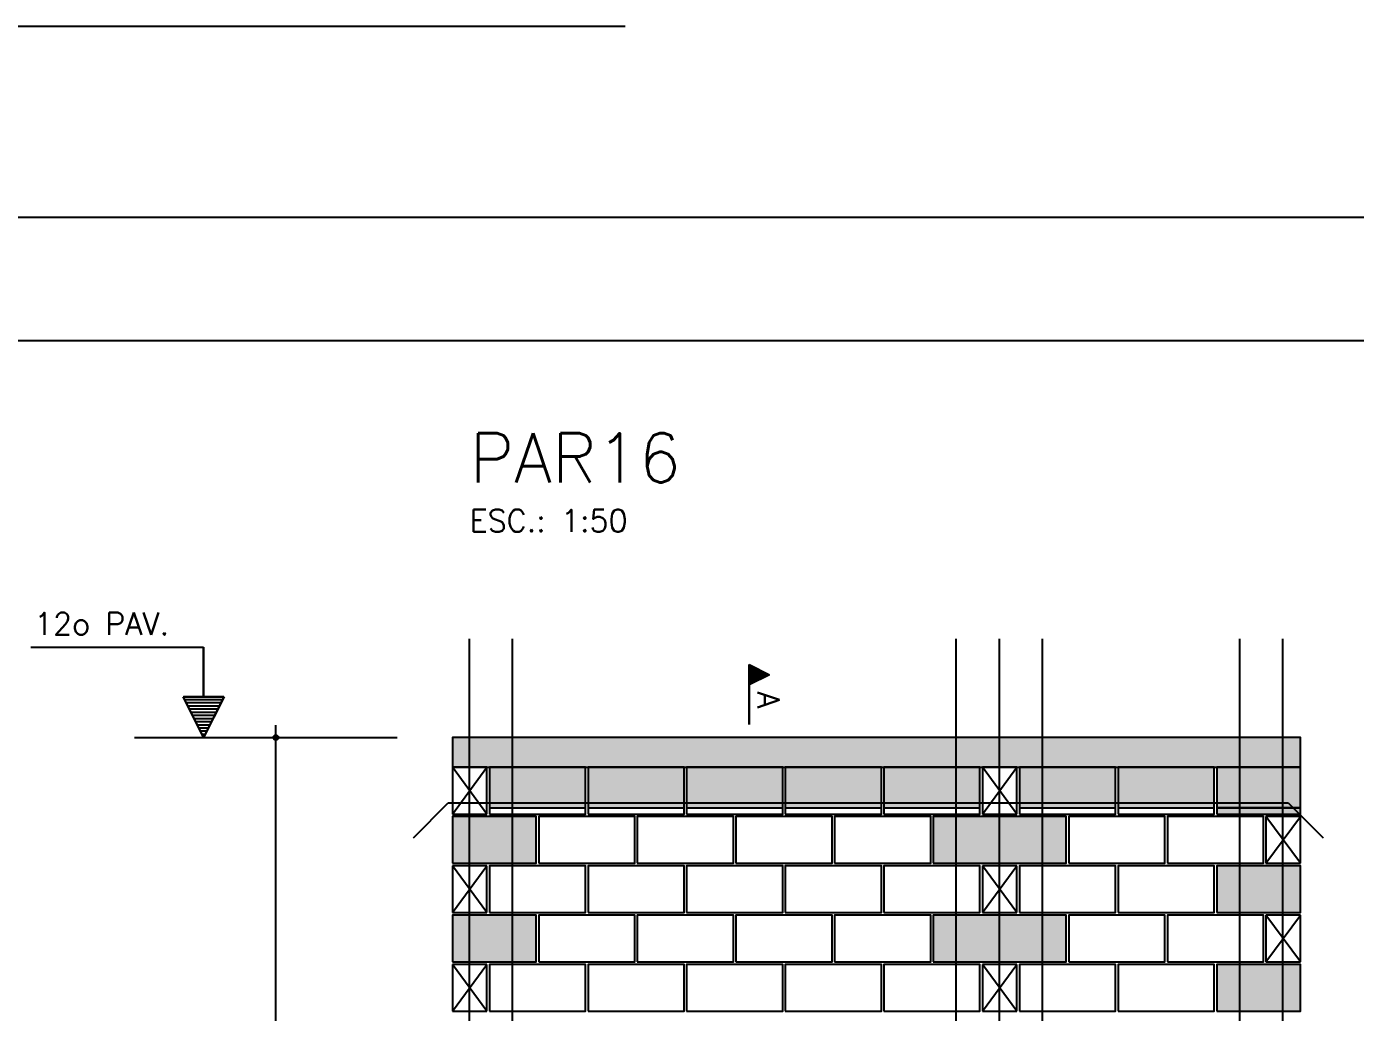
# Model space of a CAD drawing. Extents: x -2 to 121, y -2 to 61.
# Drawn here: x 3.49 to 14.27, y 52.95 to 60.95 of the extents above; entities that cross this region are included whole.
import ezdxf

# ---------------------------------------------------------------- set-up
doc = ezdxf.new("R2010")
doc.units = 0
doc.header["$MEASUREMENT"] = 0
doc.linetypes.add('HIDDEN', pattern=[0.375, 0.25, -0.125])
doc.layers.get('Defpoints').update_dxf_attribs({"linetype": 'CONTINUOUS'})
for name, color, linetype in [('ARQ_FOLHA', 7, 'CONTINUOUS'), ('PENA_01', 1, 'CONTINUOUS'), ('PENA_02', 2, 'CONTINUOUS'), ('PENA_03', 3, 'CONTINUOUS'), ('PENA_05', 5, 'CONTINUOUS'), ('PENA_06', 6, 'CONTINUOUS'), ('PENA_09', 254, 'CONTINUOUS'), ('PENA_11', 252, 'CONTINUOUS'), ('PENA_19', 240, 'CONTINUOUS'), ('PENA_21', 100, 'CONTINUOUS')]:
    doc.layers.add(name, color=color, linetype=linetype)
doc.styles.get("Standard").update_dxf_attribs({"font": 'ROMANS.SHX'})

msp = doc.modelspace()

# ---------------------------------------------------------------- linework, layer by layer
at = {"layer": 'ARQ_FOLHA', "color": 1}
for points in [[(0, -0.002497), (118.9, -0.002497), (118.9, 59.397503), (0, 59.397503)], [(2.5, 0.997503), (117.9, 0.997503), (117.9, 58.397503), (2.5, 58.397503)]]:
    msp.add_lwpolyline(points, close=True, dxfattribs=at)
at = {"layer": 'Defpoints', "color": 8, "linetype": 'HIDDEN', "ltscale": 100}
msp.add_lwpolyline([(-1.95, 60.947503), (-1.95, -1.552497), (120.85, -1.552497), (120.85, 60.947503)], close=True, dxfattribs=at)
at = {"layer": 'PENA_01', "linetype": 'Continuous'}
for p, q in [((4.369265, 55.178312), (6.500128, 55.178312)), ((7.24762, 54.608312), (8.02762, 54.608312)), ((8.04762, 54.608312), (8.82762, 54.608312)), ((8.84762, 54.608312), (9.62762, 54.608312)), ((9.64762, 54.608312), (10.42762, 54.608312)), ((10.44762, 54.608312), (11.22762, 54.608312)), ((11.54762, 54.608312), (12.32762, 54.608312)), ((12.34762, 54.608312), (13.12762, 54.608312)), ((13.14762, 54.608312), (13.82762, 54.608312))]:
    msp.add_line(p, q, dxfattribs=at)
at = {"layer": 'PENA_02', "linetype": 'Continuous'}
for p, q in [((7.22762, 54.938312), (6.94762, 54.938312)), ((6.94762, 54.938312), (6.94762, 54.558312)), ((7.22762, 54.558312), (7.22762, 54.938312)), ((11.52762, 54.938312), (11.24762, 54.938312)), ((11.24762, 54.938312), (11.24762, 54.558312)), ((11.52762, 54.558312), (11.52762, 54.938312)), ((6.94762, 54.558312), (7.22762, 54.558312)), ((11.24762, 54.558312), (11.52762, 54.558312)), ((13.82762, 54.538312), (13.54762, 54.538312)), ((13.54762, 54.538312), (13.54762, 54.158312)), ((13.82762, 54.158312), (13.82762, 54.538312)), ((7.22762, 54.138312), (6.94762, 54.138312)), ((6.94762, 54.138312), (6.94762, 53.758312)), ((7.22762, 53.758312), (7.22762, 54.138312)), ((11.52762, 54.138312), (11.24762, 54.138312)), ((11.24762, 54.138312), (11.24762, 53.758312)), ((11.52762, 53.758312), (11.52762, 54.138312)), ((13.54762, 54.158312), (13.82762, 54.158312)), ((6.94762, 53.758312), (7.22762, 53.758312)), ((11.24762, 53.758312), (11.52762, 53.758312)), ((13.82762, 53.738312), (13.54762, 53.738312)), ((13.54762, 53.738312), (13.54762, 53.358312)), ((13.82762, 53.358312), (13.82762, 53.738312)), ((7.22762, 53.338312), (6.94762, 53.338312)), ((6.94762, 53.338312), (6.94762, 52.958312)), ((7.22762, 52.958312), (7.22762, 53.338312)), ((11.52762, 53.338312), (11.24762, 53.338312)), ((11.24762, 53.338312), (11.24762, 52.958312)), ((11.52762, 52.958312), (11.52762, 53.338312)), ((13.54762, 53.358312), (13.82762, 53.358312)), ((6.94762, 52.958312), (7.22762, 52.958312)), ((11.24762, 52.958312), (11.52762, 52.958312))]:
    msp.add_line(p, q, dxfattribs=at)
for points in [[(6.94762, 54.938312), (13.82762, 54.938312), (13.82762, 55.178312), (6.94762, 55.178312), (6.94762, 54.938312)], [(7.24762, 54.558312), (8.02762, 54.558312), (8.02762, 54.938312), (7.24762, 54.938312), (7.24762, 54.558312)], [(8.04762, 54.558312), (8.82762, 54.558312), (8.82762, 54.938312), (8.04762, 54.938312), (8.04762, 54.558312)], [(8.84762, 54.558312), (9.62762, 54.558312), (9.62762, 54.938312), (8.84762, 54.938312), (8.84762, 54.558312)], [(9.64762, 54.558312), (10.42762, 54.558312), (10.42762, 54.938312), (9.64762, 54.938312), (9.64762, 54.558312)], [(10.44762, 54.558312), (11.22762, 54.558312), (11.22762, 54.938312), (10.44762, 54.938312), (10.44762, 54.558312)], [(11.54762, 54.558312), (12.32762, 54.558312), (12.32762, 54.938312), (11.54762, 54.938312), (11.54762, 54.558312)], [(12.34762, 54.558312), (13.12762, 54.558312), (13.12762, 54.938312), (12.34762, 54.938312), (12.34762, 54.558312)], [(13.14762, 54.558312), (13.82762, 54.558312), (13.82762, 54.938312), (13.14762, 54.938312), (13.14762, 54.558312)], [(6.94762, 54.158312), (7.62762, 54.158312), (7.62762, 54.538312), (6.94762, 54.538312), (6.94762, 54.158312)], [(7.64762, 54.158312), (8.42762, 54.158312), (8.42762, 54.538312), (7.64762, 54.538312), (7.64762, 54.158312)], [(8.44762, 54.158312), (9.22762, 54.158312), (9.22762, 54.538312), (8.44762, 54.538312), (8.44762, 54.158312)], [(9.24762, 54.158312), (10.02762, 54.158312), (10.02762, 54.538312), (9.24762, 54.538312), (9.24762, 54.158312)], [(10.04762, 54.158312), (10.82762, 54.158312), (10.82762, 54.538312), (10.04762, 54.538312), (10.04762, 54.158312)], [(10.84762, 54.158312), (11.92762, 54.158312), (11.92762, 54.538312), (10.84762, 54.538312), (10.84762, 54.158312)], [(11.94762, 54.158312), (12.72762, 54.158312), (12.72762, 54.538312), (11.94762, 54.538312), (11.94762, 54.158312)], [(12.74762, 54.158312), (13.52762, 54.158312), (13.52762, 54.538312), (12.74762, 54.538312), (12.74762, 54.158312)], [(7.24762, 53.758312), (8.02762, 53.758312), (8.02762, 54.138312), (7.24762, 54.138312), (7.24762, 53.758312)], [(8.04762, 53.758312), (8.82762, 53.758312), (8.82762, 54.138312), (8.04762, 54.138312), (8.04762, 53.758312)], [(8.84762, 53.758312), (9.62762, 53.758312), (9.62762, 54.138312), (8.84762, 54.138312), (8.84762, 53.758312)], [(9.64762, 53.758312), (10.42762, 53.758312), (10.42762, 54.138312), (9.64762, 54.138312), (9.64762, 53.758312)], [(10.44762, 53.758312), (11.22762, 53.758312), (11.22762, 54.138312), (10.44762, 54.138312), (10.44762, 53.758312)], [(11.54762, 53.758312), (12.32762, 53.758312), (12.32762, 54.138312), (11.54762, 54.138312), (11.54762, 53.758312)], [(12.34762, 53.758312), (13.12762, 53.758312), (13.12762, 54.138312), (12.34762, 54.138312), (12.34762, 53.758312)], [(13.14762, 53.758312), (13.82762, 53.758312), (13.82762, 54.138312), (13.14762, 54.138312), (13.14762, 53.758312)], [(6.94762, 53.358312), (7.62762, 53.358312), (7.62762, 53.738312), (6.94762, 53.738312), (6.94762, 53.358312)], [(7.64762, 53.358312), (8.42762, 53.358312), (8.42762, 53.738312), (7.64762, 53.738312), (7.64762, 53.358312)], [(8.44762, 53.358312), (9.22762, 53.358312), (9.22762, 53.738312), (8.44762, 53.738312), (8.44762, 53.358312)], [(9.24762, 53.358312), (10.02762, 53.358312), (10.02762, 53.738312), (9.24762, 53.738312), (9.24762, 53.358312)], [(10.04762, 53.358312), (10.82762, 53.358312), (10.82762, 53.738312), (10.04762, 53.738312), (10.04762, 53.358312)], [(10.84762, 53.358312), (11.92762, 53.358312), (11.92762, 53.738312), (10.84762, 53.738312), (10.84762, 53.358312)], [(11.94762, 53.358312), (12.72762, 53.358312), (12.72762, 53.738312), (11.94762, 53.738312), (11.94762, 53.358312)], [(12.74762, 53.358312), (13.52762, 53.358312), (13.52762, 53.738312), (12.74762, 53.738312), (12.74762, 53.358312)], [(7.24762, 52.958312), (8.02762, 52.958312), (8.02762, 53.338312), (7.24762, 53.338312), (7.24762, 52.958312)], [(8.04762, 52.958312), (8.82762, 52.958312), (8.82762, 53.338312), (8.04762, 53.338312), (8.04762, 52.958312)], [(8.84762, 52.958312), (9.62762, 52.958312), (9.62762, 53.338312), (8.84762, 53.338312), (8.84762, 52.958312)], [(9.64762, 52.958312), (10.42762, 52.958312), (10.42762, 53.338312), (9.64762, 53.338312), (9.64762, 52.958312)], [(10.44762, 52.958312), (11.22762, 52.958312), (11.22762, 53.338312), (10.44762, 53.338312), (10.44762, 52.958312)], [(11.54762, 52.958312), (12.32762, 52.958312), (12.32762, 53.338312), (11.54762, 53.338312), (11.54762, 52.958312)], [(12.34762, 52.958312), (13.12762, 52.958312), (13.12762, 53.338312), (12.34762, 53.338312), (12.34762, 52.958312)], [(13.14762, 52.958312), (13.82762, 52.958312), (13.82762, 53.338312), (13.14762, 53.338312), (13.14762, 52.958312)]]:
    msp.add_lwpolyline(points, dxfattribs=at)
for radius in [0.02, 0.01]:
    msp.add_circle((5.51541, 55.178312), radius, dxfattribs=at)
at = {"layer": 'PENA_03', "linetype": 'Continuous'}
for p, q in [((4.928263, 55.910178), (3.528263, 55.910178)), ((4.928263, 55.510178), (4.928263, 55.910178)), ((4.929663, 55.510178), (4.929663, 55.911578)), ((9.354552, 55.284919), (9.354552, 55.771301)), ((9.354552, 55.771301), (9.520485, 55.688335)), ((9.355247, 55.770173), (9.518924, 55.688335)), ((9.355248, 55.770173), (9.355248, 55.606496)), ((9.367316, 55.764919), (9.367316, 55.61175)), ((9.38008, 55.758537), (9.38008, 55.618132)), ((9.392844, 55.752155), (9.392844, 55.624514)), ((9.405608, 55.745773), (9.405608, 55.630896)), ((9.418372, 55.739391), (9.418372, 55.637278)), ((9.520485, 55.688335), (9.355247, 55.605716)), ((9.518924, 55.688335), (9.355248, 55.606496)), ((9.431136, 55.733009), (9.431136, 55.64366)), ((9.4439, 55.726627), (9.4439, 55.650042)), ((9.456664, 55.720245), (9.456664, 55.656424)), ((9.469428, 55.713863), (9.469428, 55.662806)), ((9.482192, 55.707481), (9.482192, 55.669188)), ((9.494957, 55.701099), (9.494957, 55.67557)), ((9.507721, 55.694717), (9.507721, 55.681953)), ((9.355248, 55.605716), (9.355248, 55.284919)), ((4.928963, 55.178312), (4.763031, 55.510178)), ((4.763031, 55.510178), (4.928263, 55.510178)), ((4.928963, 55.181435), (4.765287, 55.508787)), ((5.092639, 55.508787), (4.765287, 55.508787)), ((5.082132, 55.48465), (4.775794, 55.48465)), ((5.069368, 55.459122), (4.788559, 55.459122)), ((5.056604, 55.433594), (4.801323, 55.433594)), ((5.094896, 55.510178), (4.928963, 55.178312)), ((5.092639, 55.508788), (4.928963, 55.181434)), ((4.929663, 55.510178), (5.094896, 55.510178)), ((5.043839, 55.408066), (4.814087, 55.408066)), ((5.031075, 55.382537), (4.826851, 55.382537)), ((5.018311, 55.357009), (4.839615, 55.357009)), ((5.005547, 55.331481), (4.852379, 55.331481)), ((4.992783, 55.305953), (4.865143, 55.305953)), ((4.980019, 55.280425), (4.877907, 55.280425)), ((4.967255, 55.254897), (4.890671, 55.254897)), ((4.954491, 55.229368), (4.903435, 55.229368)), ((4.941727, 55.20384), (4.916199, 55.20384)), ((5.51541, 49.63778), (5.51541, 55.278312)), ((6.94762, 54.558312), (7.22762, 54.938312)), ((7.22762, 54.558312), (6.94762, 54.938312)), ((11.24762, 54.558312), (11.52762, 54.938312)), ((11.52762, 54.558312), (11.24762, 54.938312)), ((13.54762, 54.158312), (13.82762, 54.538312)), ((13.82762, 54.158312), (13.54762, 54.538312)), ((6.94762, 53.758312), (7.22762, 54.138312)), ((7.22762, 53.758312), (6.94762, 54.138312)), ((11.24762, 53.758312), (11.52762, 54.138312)), ((11.52762, 53.758312), (11.24762, 54.138312)), ((13.54762, 53.358312), (13.82762, 53.738312)), ((13.82762, 53.358312), (13.54762, 53.738312)), ((6.94762, 52.958312), (7.22762, 53.338312)), ((7.22762, 52.958312), (6.94762, 53.338312)), ((11.24762, 52.958312), (11.52762, 53.338312)), ((11.52762, 52.958312), (11.24762, 53.338312))]:
    msp.add_line(p, q, dxfattribs=at)
at = {"layer": 'PENA_05', "linetype": 'Continuous'}
for p, q in [((6.631243, 54.365276), (6.914086, 54.648119)), ((6.914086, 54.648119), (13.72745, 54.648367)), ((13.72745, 54.648367), (14.010293, 54.365524))]:
    msp.add_line(p, q, dxfattribs=at)
for points in [[(7.082373, 55.978312), (7.082373, 49.738312)], [(7.432373, 55.978312), (7.432373, 49.738312)], [(11.032373, 55.978312), (11.032373, 49.738312)], [(11.382373, 55.978312), (11.382373, 49.738312)], [(11.732373, 55.978312), (11.732373, 49.738312)], [(13.332373, 55.978312), (13.332373, 49.738312)], [(13.682373, 55.978312), (13.682373, 49.738312)]]:
    msp.add_lwpolyline(points, dxfattribs=at)
at = {"layer": 'PENA_09', "linetype": 'Continuous'}
for points in [[(7.24762, 54.608312), (8.02762, 54.608312), (8.02762, 54.938312), (7.24762, 54.938312), (7.24762, 54.608312)], [(8.04762, 54.608312), (8.82762, 54.608312), (8.82762, 54.938312), (8.04762, 54.938312), (8.04762, 54.608312)], [(8.84762, 54.608312), (9.62762, 54.608312), (9.62762, 54.938312), (8.84762, 54.938312), (8.84762, 54.608312)], [(9.64762, 54.608312), (10.42762, 54.608312), (10.42762, 54.938312), (9.64762, 54.938312), (9.64762, 54.608312)], [(10.44762, 54.608312), (11.22762, 54.608312), (11.22762, 54.938312), (10.44762, 54.938312), (10.44762, 54.608312)], [(11.54762, 54.608312), (12.32762, 54.608312), (12.32762, 54.938312), (11.54762, 54.938312), (11.54762, 54.608312)], [(12.34762, 54.608312), (13.12762, 54.608312), (13.12762, 54.938312), (12.34762, 54.938312), (12.34762, 54.608312)], [(13.14762, 54.608312), (13.82762, 54.608312), (13.82762, 54.938312), (13.14762, 54.938312), (13.14762, 54.608312)]]:
    msp.add_lwpolyline(points, dxfattribs=at)
for points in [[(7.24762, 54.608312), (8.02762, 54.608312), (8.02762, 54.938312)], [(7.24762, 54.608312), (8.02762, 54.938312), (7.24762, 54.938312)], [(7.24762, 54.608312), (7.24762, 54.938312), (7.24762, 54.608312)], [(8.04762, 54.608312), (8.82762, 54.608312), (8.82762, 54.938312)], [(8.04762, 54.608312), (8.82762, 54.938312), (8.04762, 54.938312)], [(8.04762, 54.608312), (8.04762, 54.938312), (8.04762, 54.608312)], [(8.84762, 54.608312), (9.62762, 54.608312), (9.62762, 54.938312)], [(8.84762, 54.608312), (9.62762, 54.938312), (8.84762, 54.938312)], [(8.84762, 54.608312), (8.84762, 54.938312), (8.84762, 54.608312)], [(9.64762, 54.608312), (10.42762, 54.608312), (10.42762, 54.938312)], [(9.64762, 54.608312), (10.42762, 54.938312), (9.64762, 54.938312)], [(9.64762, 54.608312), (9.64762, 54.938312), (9.64762, 54.608312)], [(10.44762, 54.608312), (11.22762, 54.608312), (11.22762, 54.938312)], [(10.44762, 54.608312), (11.22762, 54.938312), (10.44762, 54.938312)], [(10.44762, 54.608312), (10.44762, 54.938312), (10.44762, 54.608312)], [(11.54762, 54.608312), (12.32762, 54.608312), (12.32762, 54.938312)], [(11.54762, 54.608312), (12.32762, 54.938312), (11.54762, 54.938312)], [(11.54762, 54.608312), (11.54762, 54.938312), (11.54762, 54.608312)], [(12.34762, 54.608312), (13.12762, 54.608312), (13.12762, 54.938312)], [(12.34762, 54.608312), (13.12762, 54.938312), (12.34762, 54.938312)], [(12.34762, 54.608312), (12.34762, 54.938312), (12.34762, 54.608312)], [(13.14762, 54.608312), (13.82762, 54.608312), (13.82762, 54.938312)], [(13.14762, 54.608312), (13.82762, 54.938312), (13.14762, 54.938312)], [(13.14762, 54.608312), (13.14762, 54.938312), (13.14762, 54.608312)]]:
    msp.add_solid(points, dxfattribs=at)
at = {"layer": 'PENA_11', "linetype": 'Continuous'}
for points in [[(6.94762, 54.938312), (13.82762, 54.938312), (13.82762, 55.178312)], [(6.94762, 54.938312), (13.82762, 55.178312), (6.94762, 55.178312)], [(6.94762, 54.938312), (6.94762, 55.178312), (6.94762, 54.938312)]]:
    msp.add_solid(points, dxfattribs=at)
at = {"layer": 'PENA_19', "linetype": 'Continuous'}
for points in [[(10.84762, 54.158312), (11.92762, 54.158312), (11.92762, 54.538312), (10.84762, 54.538312), (10.84762, 54.158312)], [(10.84762, 53.358312), (11.92762, 53.358312), (11.92762, 53.738312), (10.84762, 53.738312), (10.84762, 53.358312)]]:
    msp.add_lwpolyline(points, dxfattribs=at)
for points in [[(10.84762, 54.158312), (11.92762, 54.158312), (11.92762, 54.538312)], [(10.84762, 54.158312), (11.92762, 54.538312), (10.84762, 54.538312)], [(10.84762, 54.158312), (10.84762, 54.538312), (10.84762, 54.158312)], [(10.84762, 53.358312), (11.92762, 53.358312), (11.92762, 53.738312)], [(10.84762, 53.358312), (11.92762, 53.738312), (10.84762, 53.738312)], [(10.84762, 53.358312), (10.84762, 53.738312), (10.84762, 53.358312)]]:
    msp.add_solid(points, dxfattribs=at)
at = {"layer": 'PENA_21', "linetype": 'Continuous'}
for points in [[(13.14762, 54.558312), (13.82762, 54.558312), (13.82762, 54.608312), (13.14762, 54.608312), (13.14762, 54.558312)], [(6.94762, 54.158312), (7.62762, 54.158312), (7.62762, 54.538312), (6.94762, 54.538312), (6.94762, 54.158312)], [(13.14762, 53.758312), (13.82762, 53.758312), (13.82762, 54.138312), (13.14762, 54.138312), (13.14762, 53.758312)], [(6.94762, 53.358312), (7.62762, 53.358312), (7.62762, 53.738312), (6.94762, 53.738312), (6.94762, 53.358312)], [(13.14762, 52.958312), (13.82762, 52.958312), (13.82762, 53.338312), (13.14762, 53.338312), (13.14762, 52.958312)]]:
    msp.add_lwpolyline(points, dxfattribs=at)
for points in [[(13.14762, 54.558312), (13.82762, 54.558312), (13.82762, 54.608312)], [(13.14762, 54.558312), (13.82762, 54.608312), (13.14762, 54.608312)], [(13.14762, 54.558312), (13.14762, 54.608312), (13.14762, 54.558312)], [(6.94762, 54.158312), (7.62762, 54.158312), (7.62762, 54.538312)], [(6.94762, 54.158312), (7.62762, 54.538312), (6.94762, 54.538312)], [(6.94762, 54.158312), (6.94762, 54.538312), (6.94762, 54.158312)], [(13.14762, 53.758312), (13.82762, 53.758312), (13.82762, 54.138312)], [(13.14762, 53.758312), (13.82762, 54.138312), (13.14762, 54.138312)], [(13.14762, 53.758312), (13.14762, 54.138312), (13.14762, 53.758312)], [(6.94762, 53.358312), (7.62762, 53.358312), (7.62762, 53.738312)], [(6.94762, 53.358312), (7.62762, 53.738312), (6.94762, 53.738312)], [(6.94762, 53.358312), (6.94762, 53.738312), (6.94762, 53.358312)], [(13.14762, 52.958312), (13.82762, 52.958312), (13.82762, 53.338312)], [(13.14762, 52.958312), (13.82762, 53.338312), (13.14762, 53.338312)], [(13.14762, 52.958312), (13.14762, 53.338312), (13.14762, 52.958312)]]:
    msp.add_solid(points, dxfattribs=at)

# ---------------------------------------------------------------- texts
at = {"layer": 'PENA_03', "linetype": 'Continuous'}
for s, p in [('ESC.: 1:50', (7.08762, 56.848312)), ('12o PAV.', (3.55397, 56.012051))]:
    msp.add_text(s, height=0.18, dxfattribs=at).set_placement(p)
msp.add_text('A', height=0.18, rotation=270, dxfattribs=at).set_placement((9.421581, 55.552902))
at = {"layer": 'PENA_06', "linetype": 'Continuous'}
msp.add_text('PAR16', height=0.4, dxfattribs=at).set_placement((7.08762, 57.248312))

doc.saveas('drawing.dxf')
